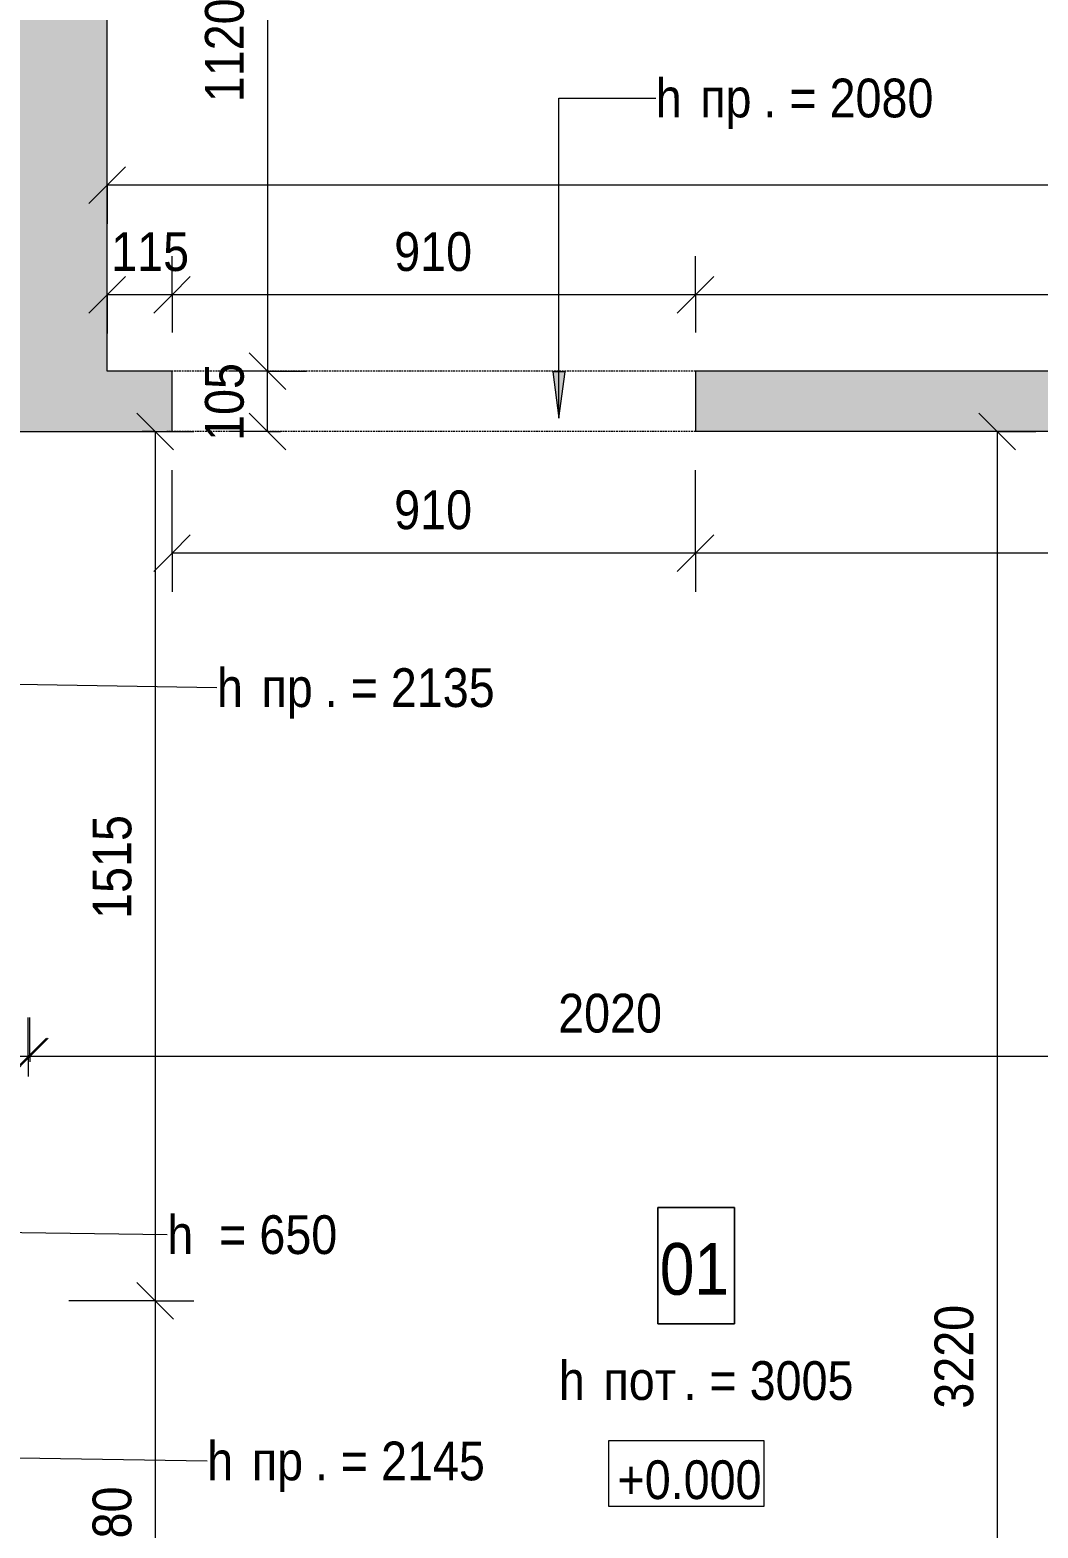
# Model space of a CAD drawing. Header units: millimetres. Extents: x 13896 to 30347, y -17371 to -9261.
# Drawn here: x 22465 to 24219, y -14951 to -12343 of the extents above; entities that cross this region are included whole.
import ezdxf

# ---------------------------------------------------------------- set-up
doc = ezdxf.new("R2010")
doc.units = ezdxf.units.MM
doc.linetypes.add('ADSK_Штрих_ш3 п1_5', pattern=[4.5, 3, -1.5])
for name, color, linetype, lineweight in [('Аннотация', 7, 'Continuous', 9), ('Марки помещений', 7, 'Continuous', 18), ('Размеры', 7, 'Continuous', 9), ('Размеры-45', 7, 'Continuous', 9), ('Стены внутренние', 7, 'Continuous', 20)]:
    doc.layers.add(name, color=color, linetype=linetype, lineweight=lineweight)
doc.layers.add('Линии', color=94, linetype='Continuous', lineweight=9, true_color=0x00a600)
doc.styles.add('Century Gothic', font='GOTHIC.TTF', dxfattribs={"width": 0.9, "height": 67.5})
doc.styles.add('Century Gothic_1', font='GOTHIC.TTF', dxfattribs={"width": 0.9, "height": 90})
doc.dimstyles.new('GOT_1_5_округ_до_5', dxfattribs={"dimscale": 304.8, "dimtxt": 70.481358, "dimasz": 0.20876, "dimexe": 0.221457, "dimexo": 0.221457, "dimgap": 0.073819, "dimtad": 1, "dimdec": 0, "dimrnd": 5, "dimdsep": 46, "dimtxsty": 'Century Gothic', "dimblk1": 'OBLIQUE', "dimblk2": 'OBLIQUE', "dimsah": 1, "dimcen": 0.09, "dimazin": 0, "dimtfac": 1, "dimtdec": 4, "dimtix": 1, "dimtmove": 0, "dimatfit": 3, "dimfxl": 1, "dimtvp": 1, "dimtolj": 1, "dimtzin": 0, "dimarcsym": 2})
doc.dimstyles.new('GOT_1_5_округ_до_5_1', dxfattribs={"dimscale": 304.8, "dimtxt": 70.481358, "dimasz": 0.20876, "dimexe": 0.221457, "dimexo": 0.221457, "dimgap": 0.073819, "dimtad": 1, "dimdec": 0, "dimrnd": 5, "dimdsep": 46, "dimtxsty": 'Century Gothic', "dimblk1": 'OBLIQUE', "dimblk2": 'OBLIQUE', "dimsah": 1, "dimcen": 0.09, "dimazin": 0, "dimtfac": 1, "dimtdec": 4, "dimtix": 1, "dimtmove": 2, "dimatfit": 3, "dimfxl": 1, "dimtvp": 1, "dimtolj": 1, "dimtzin": 0, "dimarcsym": 2})

# ---------------------------------------------------------------- blocks, each defined once
blk = doc.blocks.new('DIMBLOCK4-02_Обмерочный план')
at = {"layer": 'Размеры-45'}
for p, q in [((22464.5, -14129.7), (22464.5, -14062.2)), ((24486.8, -14129.7), (24486.8, -14062.2)), ((24486.8, -14129.7), (22464.5, -14129.7)), ((22464.5, -14129.7), (22464.5, -14139.1)), ((24486.8, -14129.7), (24486.8, -14169.6))]:
    blk.add_line(p, q, dxfattribs=at)
at = {"layer": 'Размеры-45', "lineweight": 18}
for p, q in [((22464.5, -14129.7), (22496.3, -14097.9)), ((24486.8, -14129.7), (24518.6, -14097.9)), ((22464.5, -14129.7), (22432.7, -14161.6)), ((24486.8, -14129.7), (24455, -14161.6))]:
    blk.add_line(p, q, dxfattribs=at)
at = {"layer": 'Размеры-45', "color": 0, "insert": (23383.9, -14020.7), "char_height": 67.5, "width": 220.17, "attachment_point": 1, "line_spacing_factor": 0.984502, "style": 'Century Gothic'}
blk.add_mtext('2020', dxfattribs=at)
blk = doc.blocks.new('_Oblique')
at = {"color": 0, "linetype": 'ByBlock', "lineweight": -2}
blk.add_line((-0.5, -0.5), (0.5, 0.5), dxfattribs=at)
blk = doc.blocks.new('DIMBLOCK54-02_Обмерочный план')
at = {"layer": 'Размеры-45', "lineweight": 18}
for p, q in [((24148, -13042.1), (24116.2, -13010.3)), ((24148, -13042.1), (24179.8, -13074)), ((24148, -16260.1), (24116.2, -16228.3)), ((24148, -16260.1), (24179.8, -16292))]:
    blk.add_line(p, q, dxfattribs=at)
at = {"layer": 'Размеры-45'}
for p, q in [((24148, -13042.1), (24125.5, -13042.1)), ((24148, -13042.1), (24148, -16260.1)), ((24148, -13042.1), (24215.5, -13042.1)), ((24148, -16260.1), (24125.5, -16260.1)), ((24148, -16260.1), (24215.5, -16260.1))]:
    blk.add_line(p, q, dxfattribs=at)
at = {"layer": 'Размеры-45', "color": 0, "insert": (24039, -14742.9), "char_height": 67.5, "width": 220.17, "attachment_point": 1, "rotation": 90, "line_spacing_factor": 0.984502, "style": 'Century Gothic'}
blk.add_mtext('3220', dxfattribs=at)
blk = doc.blocks.new('DIMBLOCK65-02_Обмерочный план')
at = {"layer": 'Размеры-45'}
for p, q in [((23622.8, -12804.1), (23622.8, -12736.6)), ((26241.8, -12804.1), (26241.8, -12781.6)), ((26241.8, -12804.1), (23622.8, -12804.1)), ((23622.8, -12804.1), (23622.8, -12869.6)), ((26241.8, -12804.1), (26241.8, -12871.6))]:
    blk.add_line(p, q, dxfattribs=at)
at = {"layer": 'Размеры-45', "lineweight": 18}
for p, q in [((23622.8, -12804.1), (23654.6, -12772.3)), ((26241.8, -12804.1), (26273.6, -12772.3)), ((23622.8, -12804.1), (23591, -12836)), ((26241.8, -12804.1), (26210, -12836))]:
    blk.add_line(p, q, dxfattribs=at)
at = {"layer": 'Размеры-45', "color": 0, "insert": (24840.6, -12695.1), "char_height": 67.5, "width": 220.17, "attachment_point": 1, "line_spacing_factor": 0.984502, "style": 'Century Gothic'}
blk.add_mtext('2620', dxfattribs=at)
blk = doc.blocks.new('DIMBLOCK66-02_Обмерочный план')
at = {"layer": 'Размеры-45'}
for p, q in [((22711.8, -12804.1), (22711.8, -12736.6)), ((23622.8, -12804.1), (23622.8, -12736.6)), ((23622.8, -12804.1), (22711.8, -12804.1)), ((22711.8, -12804.1), (22711.8, -12869.6)), ((23622.8, -12804.1), (23622.8, -12869.6))]:
    blk.add_line(p, q, dxfattribs=at)
at = {"layer": 'Размеры-45', "lineweight": 18}
for p, q in [((22711.8, -12804.1), (22743.6, -12772.3)), ((23622.8, -12804.1), (23654.6, -12772.3)), ((22711.8, -12804.1), (22680, -12836)), ((23622.8, -12804.1), (23591, -12836))]:
    blk.add_line(p, q, dxfattribs=at)
at = {"layer": 'Размеры-45', "color": 0, "insert": (23098.5, -12695.1), "char_height": 67.5, "width": 165.128, "attachment_point": 1, "line_spacing_factor": 0.984502, "style": 'Century Gothic'}
blk.add_mtext('910', dxfattribs=at)
blk = doc.blocks.new('DIMBLOCK67-02_Обмерочный план')
at = {"layer": 'Размеры-45'}
for p, q in [((22711.8, -12804.1), (22711.8, -12736.6)), ((22598.8, -12804.1), (22598.8, -12781.6)), ((22711.8, -12804.1), (22598.8, -12804.1)), ((22598.8, -12804.1), (22598.8, -12871.6)), ((22711.8, -12804.1), (22711.8, -12869.6))]:
    blk.add_line(p, q, dxfattribs=at)
at = {"layer": 'Размеры-45', "lineweight": 18}
for p, q in [((22598.8, -12804.1), (22630.6, -12772.3)), ((22711.8, -12804.1), (22743.6, -12772.3)), ((22598.8, -12804.1), (22567, -12836)), ((22711.8, -12804.1), (22680, -12836))]:
    blk.add_line(p, q, dxfattribs=at)
at = {"layer": 'Размеры-45', "color": 0, "insert": (22605.9, -12695.1), "char_height": 67.5, "width": 165.128, "attachment_point": 1, "line_spacing_factor": 0.984502, "style": 'Century Gothic'}
blk.add_mtext('115', dxfattribs=at)
blk = doc.blocks.new('DIMBLOCK68-02_Обмерочный план')
at = {"layer": 'Размеры-45', "lineweight": 18}
for p, q in [((22598.8, -12613.3), (22630.6, -12581.5)), ((26241.8, -12613.3), (26273.6, -12581.5)), ((22598.8, -12613.3), (22567, -12645.2)), ((26241.8, -12613.3), (26210, -12645.2))]:
    blk.add_line(p, q, dxfattribs=at)
at = {"layer": 'Размеры-45'}
for p, q in [((22598.8, -12613.3), (22598.8, -12590.8)), ((26241.8, -12613.3), (26241.8, -12590.8)), ((26241.8, -12613.3), (22598.8, -12613.3)), ((22598.8, -12613.3), (22598.8, -12680.8)), ((26241.8, -12613.3), (26241.8, -12680.8))]:
    blk.add_line(p, q, dxfattribs=at)
at = {"layer": 'Размеры-45', "color": 0, "insert": (24328.6, -12504.3), "char_height": 67.5, "width": 220.17, "attachment_point": 1, "line_spacing_factor": 0.984502, "style": 'Century Gothic'}
blk.add_mtext('3645', dxfattribs=at)
blk = doc.blocks.new('DIMBLOCK69-02_Обмерочный план')
at = {"layer": 'Размеры-45', "lineweight": 18}
for p, q in [((22878.1, -11817.1), (22846.3, -11785.3)), ((22878.1, -11817.1), (22909.9, -11849)), ((22878.1, -12937.1), (22846.3, -12905.3)), ((22878.1, -12937.1), (22909.9, -12969))]:
    blk.add_line(p, q, dxfattribs=at)
at = {"layer": 'Размеры-45'}
for p, q in [((22878.1, -11817.1), (22666.3, -11817.1)), ((22878.1, -11817.1), (22878.1, -12937.1)), ((22878.1, -11817.1), (22945.6, -11817.1)), ((22878.1, -12937.1), (22855.6, -12937.1)), ((22878.1, -12937.1), (22945.6, -12937.1))]:
    blk.add_line(p, q, dxfattribs=at)
at = {"layer": 'Размеры-45', "color": 0, "insert": (22769.1, -12468.9), "char_height": 67.5, "width": 220.17, "attachment_point": 1, "rotation": 90, "line_spacing_factor": 0.984502, "style": 'Century Gothic'}
blk.add_mtext('1120', dxfattribs=at)
blk = doc.blocks.new('DIMBLOCK70-02_Обмерочный план')
at = {"layer": 'Размеры-45', "lineweight": 18}
for p, q in [((22878.1, -12937.1), (22846.3, -12905.3)), ((22878.1, -12937.1), (22909.9, -12969)), ((22878.1, -13042.1), (22846.3, -13010.3)), ((22878.1, -13042.1), (22909.9, -13074))]:
    blk.add_line(p, q, dxfattribs=at)
at = {"layer": 'Размеры-45'}
for p, q in [((22878.1, -12937.1), (22810.6, -12937.1)), ((22878.1, -13042.1), (22878.1, -12937.1)), ((22878.1, -12937.1), (22900.6, -12937.1)), ((22878.1, -13042.1), (22810.6, -13042.1)), ((22878.1, -13042.1), (22900.6, -13042.1))]:
    blk.add_line(p, q, dxfattribs=at)
at = {"layer": 'Размеры-45', "color": 0, "insert": (22769.1, -13058.4), "char_height": 67.5, "width": 165.128, "attachment_point": 1, "rotation": 90, "line_spacing_factor": 0.984502, "style": 'Century Gothic'}
blk.add_mtext('105', dxfattribs=at)
blk = doc.blocks.new('DIMBLOCK76-02_Обмерочный план')
at = {"layer": 'Размеры-45'}
for p, q in [((23622.8, -13253.7), (23622.8, -13109.6)), ((26361.8, -13253.7), (26361.8, -13231.2)), ((26361.8, -13253.7), (23622.8, -13253.7)), ((23622.8, -13253.7), (23622.8, -13321.2)), ((26361.8, -13253.7), (26361.8, -13321.2))]:
    blk.add_line(p, q, dxfattribs=at)
at = {"layer": 'Размеры-45', "lineweight": 18}
for p, q in [((23622.8, -13253.7), (23654.6, -13221.8)), ((26361.8, -13253.7), (26393.6, -13221.8)), ((23622.8, -13253.7), (23591, -13285.5)), ((26361.8, -13253.7), (26330, -13285.5))]:
    blk.add_line(p, q, dxfattribs=at)
at = {"layer": 'Размеры-45', "color": 0, "insert": (24900.6, -13144.6), "char_height": 67.5, "width": 220.17, "attachment_point": 1, "line_spacing_factor": 0.984502, "style": 'Century Gothic'}
blk.add_mtext('2740', dxfattribs=at)
blk = doc.blocks.new('DIMBLOCK77-02_Обмерочный план')
at = {"layer": 'Размеры-45'}
for p, q in [((22711.8, -13253.7), (22711.8, -13109.6)), ((23622.8, -13253.7), (23622.8, -13109.6)), ((23622.8, -13253.7), (22711.8, -13253.7)), ((22711.8, -13253.7), (22711.8, -13321.2)), ((23622.8, -13253.7), (23622.8, -13321.2))]:
    blk.add_line(p, q, dxfattribs=at)
at = {"layer": 'Размеры-45', "lineweight": 18}
for p, q in [((22711.8, -13253.7), (22743.6, -13221.8)), ((23622.8, -13253.7), (23654.6, -13221.8)), ((22711.8, -13253.7), (22680, -13285.5)), ((23622.8, -13253.7), (23591, -13285.5))]:
    blk.add_line(p, q, dxfattribs=at)
at = {"layer": 'Размеры-45', "color": 0, "insert": (23098.5, -13144.6), "char_height": 67.5, "width": 165.128, "attachment_point": 1, "line_spacing_factor": 0.984502, "style": 'Century Gothic'}
blk.add_mtext('910', dxfattribs=at)
blk = doc.blocks.new('DIMBLOCK78-02_Обмерочный план')
at = {"layer": 'Размеры-45'}
for p, q in [((22301.5, -14129.7), (22301.5, -14062.2)), ((22461.5, -14129.7), (22461.5, -14062.2)), ((22461.5, -14129.7), (22301.5, -14129.7)), ((22301.5, -14129.7), (22301.5, -14164.6)), ((22461.5, -14129.7), (22461.5, -14164.6))]:
    blk.add_line(p, q, dxfattribs=at)
at = {"layer": 'Размеры-45', "lineweight": 18}
for p, q in [((22301.5, -14129.7), (22333.3, -14097.9)), ((22461.5, -14129.7), (22493.3, -14097.9)), ((22301.5, -14129.7), (22269.7, -14161.6)), ((22461.5, -14129.7), (22429.7, -14161.6))]:
    blk.add_line(p, q, dxfattribs=at)
at = {"layer": 'Размеры-45', "color": 0, "insert": (22312.7, -14020.7), "char_height": 67.5, "width": 165.128, "attachment_point": 1, "line_spacing_factor": 0.984502, "style": 'Century Gothic'}
blk.add_mtext('160', dxfattribs=at)
blk = doc.blocks.new('DIMBLOCK81-02_Обмерочный план')
at = {"layer": 'Размеры-45', "lineweight": 18}
for p, q in [((22682.5, -13042.1), (22650.7, -13010.3)), ((22682.5, -13042.1), (22714.3, -13074)), ((22682.5, -14555.1), (22650.7, -14523.3)), ((22682.5, -14555.1), (22714.3, -14587))]:
    blk.add_line(p, q, dxfattribs=at)
at = {"layer": 'Размеры-45'}
for p, q in [((22682.5, -13042.1), (22660, -13042.1)), ((22682.5, -13042.1), (22682.5, -14555.1)), ((22682.5, -13042.1), (22750, -13042.1)), ((22682.5, -14555.1), (22532, -14555.1)), ((22682.5, -14555.1), (22750, -14555.1))]:
    blk.add_line(p, q, dxfattribs=at)
at = {"layer": 'Размеры-45', "color": 0, "insert": (22573.5, -13890.4), "char_height": 67.5, "width": 220.17, "attachment_point": 1, "rotation": 90, "line_spacing_factor": 0.984502, "style": 'Century Gothic'}
blk.add_mtext('1515', dxfattribs=at)
blk = doc.blocks.new('DIMBLOCK82-02_Обмерочный план')
at = {"layer": 'Размеры-45', "lineweight": 18}
for p, q in [((22682.5, -14555.1), (22650.7, -14523.3)), ((22682.5, -14555.1), (22714.3, -14587)), ((22682.5, -15335.1), (22650.7, -15303.3)), ((22682.5, -15335.1), (22714.3, -15367))]:
    blk.add_line(p, q, dxfattribs=at)
at = {"layer": 'Размеры-45'}
for p, q in [((22682.5, -14555.1), (22532, -14555.1)), ((22682.5, -14555.1), (22682.5, -15335.1)), ((22682.5, -14555.1), (22750, -14555.1)), ((22682.5, -15335.1), (22532, -15335.1)), ((22682.5, -15335.1), (22750, -15335.1))]:
    blk.add_line(p, q, dxfattribs=at)
at = {"layer": 'Размеры-45', "color": 0, "insert": (22573.5, -15013.9), "char_height": 67.5, "width": 165.128, "attachment_point": 1, "rotation": 90, "line_spacing_factor": 0.984502, "style": 'Century Gothic'}
blk.add_mtext('780', dxfattribs=at)
blk = doc.blocks.new('Марка_Помещение_Номер - Номер-4743664-02_Обмерочный план')
at = {"layer": 'Марки помещений'}
for p, q in [((-1.477, 2.76), (-1.477, 7.259)), ((-1.477, 7.259), (1.49, 7.259)), ((1.49, 7.259), (-1.477, 7.259)), ((-1.477, 7.259), (-1.477, 2.76)), ((1.49, 7.259), (1.49, 2.76)), ((1.49, 2.76), (1.49, 7.259)), ((1.49, 2.76), (-1.477, 2.76)), ((-1.477, 2.76), (1.49, 2.76))]:
    blk.add_line(p, q, dxfattribs=at)

msp = doc.modelspace()

# ---------------------------------------------------------------- hatches: boundary and pattern name
at = {"layer": 'Аннотация'}
msp.add_hatch(color=256, dxfattribs=at).paths.add_polyline_path([(23385.2, -13019), (23395.9, -12938), (23374.5, -12938)])
at = {"layer": 'Стены внутренние', "true_color": 0xc0c0c0}
msp.add_hatch(color=9, dxfattribs=at).paths.add_polyline_path([(22598.8, -13042.1), (22598.8, -11817.1), (22298.8, -11817.1), (22298.8, -12989.6), (22424.8, -12989.6), (22424.8, -13042.1)])
h = msp.add_hatch(color=9, dxfattribs=at)
h.paths.add_polyline_path([(26241.8, -13042.1), (26241.8, -12937.1), (23622.8, -12937.1), (23622.8, -13042.1)])
h.paths.add_polyline_path([(22711.8, -13042.1), (22711.8, -12937.1), (22598.8, -12937.1), (22598.8, -13042.1)])

# ---------------------------------------------------------------- linework, layer by layer
at = {"layer": 'Аннотация'}
for p, q in [((23385.2, -12461.6), (23553.7, -12461.6)), ((23385.2, -13019), (23385.2, -12461.6)), ((23395.9, -12938), (23374.5, -12938)), ((23374.5, -12938), (23385.2, -13019)), ((23385.2, -13019), (23395.9, -12938)), ((22378.3, -13480.6), (22790, -13487.8)), ((22207.4, -14432.8), (22703.5, -14440)), ((22343.9, -14826.7), (22773, -14833.9))]:
    msp.add_line(p, q, dxfattribs=at)
at = {"layer": 'Линии', "color": 7, "linetype": 'ADSK_Штрих_ш3 п1_5'}
for p, q in [((23622.8, -12937.1), (22711.8, -12937.1)), ((23622.8, -13042.1), (22702.8, -13042.1))]:
    msp.add_line(p, q, dxfattribs=at)
at = {"layer": 'Линии', "color": 7}
for p, q in [((23472.1, -14798.2), (23742.1, -14798.2)), ((23472.1, -14913.2), (23472.1, -14798.2)), ((23742.1, -14798.2), (23742.1, -14913.2)), ((23742.1, -14913.2), (23472.1, -14913.2))]:
    msp.add_line(p, q, dxfattribs=at)
at = {"layer": 'Стены внутренние'}
for p, q in [((22598.8, -12937.1), (22598.8, -11817.1)), ((22711.8, -12937.1), (22598.8, -12937.1)), ((22711.8, -13042.1), (22711.8, -12937.1)), ((26241.8, -12937.1), (23622.8, -12937.1)), ((23622.8, -12937.1), (23622.8, -13042.1)), ((22424.8, -13042.1), (22711.8, -13042.1)), ((26366.8, -13042.1), (23622.8, -13042.1))]:
    msp.add_line(p, q, dxfattribs=at)

# ---------------------------------------------------------------- block references
at = {"layer": 'Марки помещений', "xscale": 44.99999999999998, "yscale": 44.99999999999998, "zscale": 44.99999999999998}
msp.add_blockref('Марка_Помещение_Номер - Номер-4743664-02_Обмерочный план', (23623.6, -14719.3), dxfattribs=at)

# ---------------------------------------------------------------- texts
at = {"layer": 'Аннотация', "char_height": 67.5, "attachment_point": 1, "style": 'Century Gothic'}
for s, insert, width in [('h ', (23553.7, -12427.8), 94.158), ('. = 2080', (23741.2, -12427.8), 383.126), ('пр', (23631.3, -12427.8), 133.12), ('h ', (22790, -13454.1), 94.158), ('. = 2135', (22977.5, -13454.1), 383.126), ('пр', (22867.6, -13454.1), 133.12), ('h  = 650', (22703.5, -14406.2), 389.62), ('h ', (23385.1, -14660.2), 94.158), ('пот', (23462.8, -14660.2), 168.835), ('. = 3005', (23602.1, -14660.2), 383.126), ('h ', (22773, -14800.1), 94.158), ('. = 2145', (22960.5, -14800.1), 383.126), ('пр', (22850.7, -14800.1), 133.12), ('+0.000', (23487.2, -14832.8), 327.93)]:
    msp.add_mtext(s, dxfattribs=dict(at, insert=insert, width=width))
at = {"layer": 'Марки помещений', "lineweight": 9, "insert": (23560.8, -14454.6), "char_height": 90, "width": 155.848, "attachment_point": 1, "style": 'Century Gothic_1'}
msp.add_mtext('01', dxfattribs=at)

# ---------------------------------------------------------------- dimensions: what is measured, and where the dimension line sits
at = {"layer": 'Размеры'}
for base, p1, p2, angle, override, picture, middle in [((22878.1, -12937.1), (22598.8, -11817.1), (22923.1, -12937.1), 90, {"dimpost": '<>', "dimfxl": 1166.006136}, 'DIMBLOCK69-02_Обмерочный план', (22820.2, -12377.1)), ((22598.8, -12613.3), (26241.8, -12658.3), (22598.8, -12658.3), 0, {"dimpost": '<>', "dimfxl": 3643}, 'DIMBLOCK68-02_Обмерочный план', (24420.3, -12555.4)), ((22711.8, -12804.1), (23622.8, -12937.1), (22711.8, -12937.1), 0, {"dimpost": '<>', "dimfxl": 911}, 'DIMBLOCK66-02_Обмерочный план', (23167.3, -12746.2)), ((23622.8, -12804.1), (26241.8, -12849.1), (23622.8, -12937.1), 0, {"dimpost": '<>', "dimfxl": 2620.4782}, 'DIMBLOCK65-02_Обмерочный план', (24932.3, -12746.2)), ((22878.1, -12937.1), (22833.1, -13042.1), (22833.1, -12937.1), 90, {"dimpost": '<>', "dimfxl": 105}, 'DIMBLOCK70-02_Обмерочный план', (22820.2, -12989.6)), ((22682.5, -14555.1), (22727.5, -13042.1), (22464.5, -14555.1), 90, {"dimpost": '<>', "dimfxl": 1535.683379}, 'DIMBLOCK81-02_Обмерочный план', (22625.4, -13798.6)), ((24148, -16260.1), (24193, -13042.1), (24193, -16260.1), 90, {"dimpost": '<>', "dimfxl": 3218}, 'DIMBLOCK54-02_Обмерочный план', (24090.1, -14651.1)), ((22711.8, -13253.7), (23622.8, -13042.1), (22711.8, -13042.1), 0, {"dimpost": '<>', "dimfxl": 911}, 'DIMBLOCK77-02_Обмерочный план', (23167.3, -13195.7)), ((23622.8, -13253.7), (26361.8, -13298.7), (23622.8, -13042.1), 0, {"dimpost": '<>', "dimfxl": 2750.98522}, 'DIMBLOCK76-02_Обмерочный план', (24992.3, -13195.7)), ((22464.5, -14129.7), (24486.8, -14237.1), (22464.5, -14206.6), 0, {"dimpost": '<>', "dimfxl": 2022.54722}, 'DIMBLOCK4-02_Обмерочный план', (23475.7, -14071.8)), ((22682.5, -15335.1), (22464.5, -14555.1), (22464.5, -15335.1), 90, {"dimpost": '<>', "dimfxl": 780}, 'DIMBLOCK82-02_Обмерочный план', (22624.5, -14945.1))]:
    dim = msp.add_linear_dim(base=base, p1=p1, p2=p2, angle=angle, dimstyle='GOT_1_5_округ_до_5', override=override, dxfattribs=at)
    dim.commit()
    dim.dimension.update_dxf_attribs({"geometry": picture, "text_midpoint": middle})
dim = msp.add_linear_dim(base=(22598.8, -12804.1), p1=(22711.8, -12937.1), p2=(22598.8, -12849.1), dimstyle='GOT_1_5_округ_до_5_1', override={"dimpost": '<>', "dimfxl": 143.227085}, dxfattribs=at)
dim.commit()
dim.dimension.update_dxf_attribs({"geometry": 'DIMBLOCK67-02_Обмерочный план', "text_midpoint": (22688.4, -12740.1), "dimtype": 160})
dim = msp.add_linear_dim(base=(22301.5, -14129.7), p1=(22461.5, -14232.1), p2=(22301.5, -14232.1), dimstyle='GOT_1_5_округ_до_5', override={"dimpost": '<>', "dimfxl": 160}, dxfattribs=at)
dim.commit()
dim.dimension.update_dxf_attribs({"geometry": 'DIMBLOCK78-02_Обмерочный план', "text_midpoint": (22381.5, -14071.8)})

doc.saveas('drawing.dxf')
